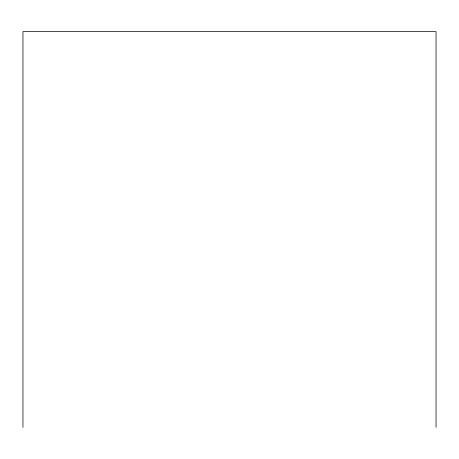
<?xml version="1.0" encoding="UTF-8"?>
<svg xmlns="http://www.w3.org/2000/svg" width="459" height="459" viewBox="0 0 459 459"><rect width="100%" height="100%" fill="white"/><g stroke="black" fill="none" stroke-linecap="round" stroke-linejoin="round"><path stroke-width="0.69" d="M436.05 427.352L436.05 31.648L22.95 31.648L22.95 427.352"/></g></svg>
